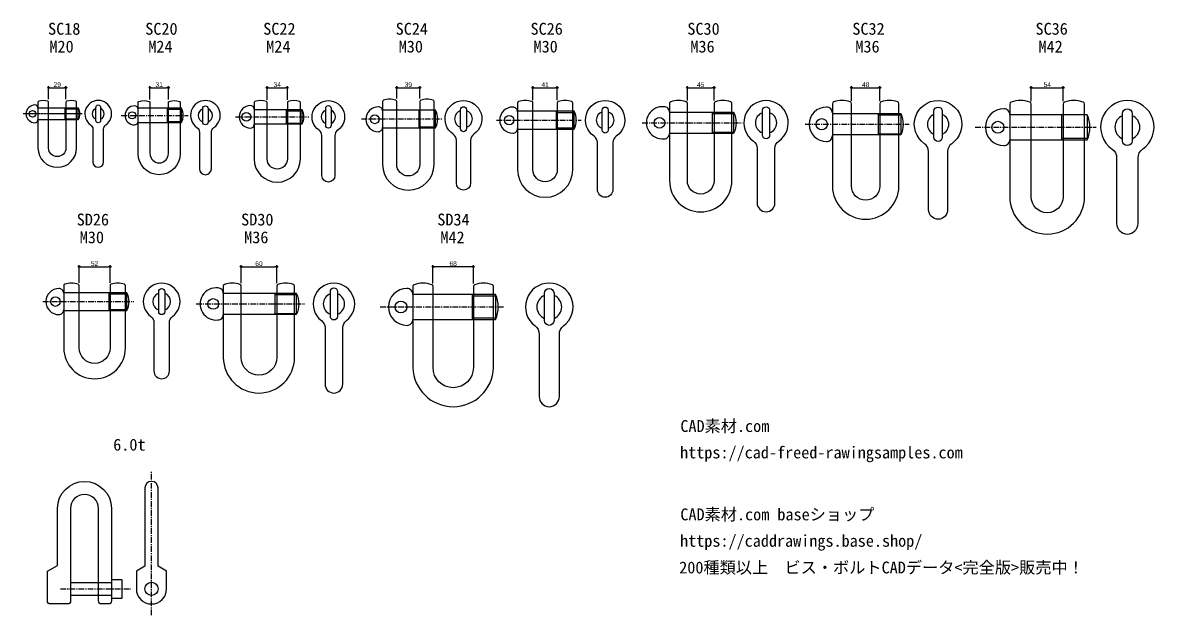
# Model space of a CAD drawing. Header units: millimetres. Extents: x 225 to 4590, y 55 to 1141.
# Drawn here: x 2680 to 4590, y 55 to 1054 of the extents above; entities that cross this region are included whole.
import ezdxf

# ---------------------------------------------------------------- set-up
doc = ezdxf.new("R2010")
doc.units = ezdxf.units.MM
doc.linetypes.add('CENTER', pattern=[50.8, 31.75, -6.35, 6.35, -6.35])
doc.layers.get('Defpoints').update_dxf_attribs({"color": 251})
doc.styles.get("Standard").update_dxf_attribs({"font": 'arial.ttf'})
doc.styles.add('ＭＳ ゴシック', font='MS Gothic.ttf')
doc.dimstyles.new('ISO-25', dxfattribs={"dimtxt": 8, "dimasz": 3, "dimexe": 2.5, "dimexo": 5, "dimgap": 1, "dimtad": 1, "dimtxsty": 'Standard', "dimblk": 'ORIGIN', "dimcen": 2.5, "dimadec": 0, "dimazin": 0, "dimtfac": 1, "dimtmove": 0, "dimatfit": 3, "dimfxl": 0, "dimarcsym": 0})

# ---------------------------------------------------------------- blocks, each defined once
blk = doc.blocks.new('_Origin')
at = {"color": 0, "linetype": 'ByBlock', "lineweight": -2}
blk.add_line((0, 0), (-1, 0), dxfattribs=at)
blk.add_circle((0, 0), 0.5, dxfattribs=at)
blk = doc.blocks.new('*D60')
at = {"color": 0, "lineweight": -2, "transparency": 16777216}
for p, q in [((2723.8, 924.5), (2723.8, 946.6)), ((2726.8, 944.1), (2749.8, 944.1)), ((2752.8, 924.5), (2752.8, 946.6))]:
    blk.add_line(p, q, dxfattribs=at)
at = {"layer": 'Defpoints', "color": 0, "transparency": 16777216}
for p in [(2752.8, 944.1), (2723.8, 919.5), (2752.8, 919.5)]:
    blk.add_point(p, dxfattribs=at)
at = {"color": 0, "lineweight": -2, "transparency": 16777216, "xscale": 3, "yscale": 3, "zscale": 3, "rotation": 180}
blk.add_blockref('_Origin', (2723.8, 944.1), dxfattribs=at)
at = {"color": 0, "lineweight": -2, "transparency": 16777216, "xscale": 3, "yscale": 3, "zscale": 3}
blk.add_blockref('_Origin', (2752.8, 944.1), dxfattribs=at)
at = {"color": 0, "transparency": 16777216, "insert": (2738.3, 949.2), "char_height": 8, "attachment_point": 5}
blk.add_mtext('29', dxfattribs=at)
blk = doc.blocks.new('*D61')
at = {"color": 0, "lineweight": -2, "transparency": 16777216}
for p, q in [((2894.5, 924.1), (2894.5, 946.6)), ((2897.5, 944.1), (2922.5, 944.1)), ((2925.5, 924.1), (2925.5, 946.6))]:
    blk.add_line(p, q, dxfattribs=at)
at = {"layer": 'Defpoints', "color": 0, "transparency": 16777216}
for p in [(2925.5, 944.1), (2894.5, 919.1), (2925.5, 919.1)]:
    blk.add_point(p, dxfattribs=at)
at = {"color": 0, "lineweight": -2, "transparency": 16777216, "xscale": 3, "yscale": 3, "zscale": 3, "rotation": 180}
blk.add_blockref('_Origin', (2894.5, 944.1), dxfattribs=at)
at = {"color": 0, "lineweight": -2, "transparency": 16777216, "xscale": 3, "yscale": 3, "zscale": 3}
blk.add_blockref('_Origin', (2925.5, 944.1), dxfattribs=at)
at = {"color": 0, "transparency": 16777216, "insert": (2910, 949.2), "char_height": 8, "attachment_point": 5}
blk.add_mtext('31', dxfattribs=at)
blk = doc.blocks.new('*D62')
at = {"color": 0, "lineweight": -2, "transparency": 16777216}
for p, q in [((3091.9, 923.9), (3091.9, 946.6)), ((3094.9, 944.1), (3122.9, 944.1)), ((3125.9, 923.9), (3125.9, 946.6))]:
    blk.add_line(p, q, dxfattribs=at)
at = {"layer": 'Defpoints', "color": 0, "transparency": 16777216}
for p in [(3125.9, 944.1), (3091.9, 918.9), (3125.9, 918.9)]:
    blk.add_point(p, dxfattribs=at)
at = {"color": 0, "lineweight": -2, "transparency": 16777216, "xscale": 3, "yscale": 3, "zscale": 3, "rotation": 180}
blk.add_blockref('_Origin', (3091.9, 944.1), dxfattribs=at)
at = {"color": 0, "lineweight": -2, "transparency": 16777216, "xscale": 3, "yscale": 3, "zscale": 3}
blk.add_blockref('_Origin', (3125.9, 944.1), dxfattribs=at)
at = {"color": 0, "transparency": 16777216, "insert": (3108.9, 949.2), "char_height": 8, "attachment_point": 5}
blk.add_mtext('34', dxfattribs=at)
blk = doc.blocks.new('*D63')
at = {"color": 0, "lineweight": -2, "transparency": 16777216}
for p, q in [((3310.2, 925.8), (3310.2, 946.6)), ((3313.2, 944.1), (3346.2, 944.1)), ((3349.2, 925.8), (3349.2, 946.6))]:
    blk.add_line(p, q, dxfattribs=at)
at = {"layer": 'Defpoints', "color": 0, "transparency": 16777216}
for p in [(3349.2, 944.1), (3310.2, 920.8), (3349.2, 920.8)]:
    blk.add_point(p, dxfattribs=at)
at = {"color": 0, "lineweight": -2, "transparency": 16777216, "xscale": 3, "yscale": 3, "zscale": 3, "rotation": 180}
blk.add_blockref('_Origin', (3310.2, 944.1), dxfattribs=at)
at = {"color": 0, "lineweight": -2, "transparency": 16777216, "xscale": 3, "yscale": 3, "zscale": 3}
blk.add_blockref('_Origin', (3349.2, 944.1), dxfattribs=at)
at = {"color": 0, "transparency": 16777216, "insert": (3329.7, 949.2), "char_height": 8, "attachment_point": 5}
blk.add_mtext('39', dxfattribs=at)
blk = doc.blocks.new('*D64')
at = {"color": 0, "lineweight": -2, "transparency": 16777216}
for p, q in [((3539.6, 923.1), (3539.6, 946.6)), ((3542.6, 944.1), (3577.6, 944.1)), ((3580.6, 923.1), (3580.6, 946.6))]:
    blk.add_line(p, q, dxfattribs=at)
at = {"layer": 'Defpoints', "color": 0, "transparency": 16777216}
for p in [(3580.6, 944.1), (3539.6, 918.1), (3580.6, 918.1)]:
    blk.add_point(p, dxfattribs=at)
at = {"color": 0, "lineweight": -2, "transparency": 16777216, "xscale": 3, "yscale": 3, "zscale": 3, "rotation": 180}
blk.add_blockref('_Origin', (3539.6, 944.1), dxfattribs=at)
at = {"color": 0, "lineweight": -2, "transparency": 16777216, "xscale": 3, "yscale": 3, "zscale": 3}
blk.add_blockref('_Origin', (3580.6, 944.1), dxfattribs=at)
at = {"color": 0, "transparency": 16777216, "insert": (3560.1, 949.1), "char_height": 8, "attachment_point": 5}
blk.add_mtext('41', dxfattribs=at)
blk = doc.blocks.new('*D65')
at = {"color": 0, "lineweight": -2, "transparency": 16777216}
for p, q in [((3799.7, 922.4), (3799.7, 946.6)), ((3802.7, 944.1), (3841.7, 944.1)), ((3844.7, 922.4), (3844.7, 946.6))]:
    blk.add_line(p, q, dxfattribs=at)
at = {"layer": 'Defpoints', "color": 0, "transparency": 16777216}
for p in [(3844.7, 944.1), (3799.7, 917.4), (3844.7, 917.4)]:
    blk.add_point(p, dxfattribs=at)
at = {"color": 0, "lineweight": -2, "transparency": 16777216, "xscale": 3, "yscale": 3, "zscale": 3, "rotation": 180}
blk.add_blockref('_Origin', (3799.7, 944.1), dxfattribs=at)
at = {"color": 0, "lineweight": -2, "transparency": 16777216, "xscale": 3, "yscale": 3, "zscale": 3}
blk.add_blockref('_Origin', (3844.7, 944.1), dxfattribs=at)
at = {"color": 0, "transparency": 16777216, "insert": (3822.2, 949.2), "char_height": 8, "attachment_point": 5}
blk.add_mtext('45', dxfattribs=at)
blk = doc.blocks.new('*D66')
at = {"color": 0, "lineweight": -2, "transparency": 16777216}
for p, q in [((4076.1, 922.1), (4076.1, 946.6)), ((4079.1, 944.1), (4121.1, 944.1)), ((4124.1, 922.1), (4124.1, 946.6))]:
    blk.add_line(p, q, dxfattribs=at)
at = {"layer": 'Defpoints', "color": 0, "transparency": 16777216}
for p in [(4124.1, 944.1), (4076.1, 917.1), (4124.1, 917.1)]:
    blk.add_point(p, dxfattribs=at)
at = {"color": 0, "lineweight": -2, "transparency": 16777216, "xscale": 3, "yscale": 3, "zscale": 3, "rotation": 180}
blk.add_blockref('_Origin', (4076.1, 944.1), dxfattribs=at)
at = {"color": 0, "lineweight": -2, "transparency": 16777216, "xscale": 3, "yscale": 3, "zscale": 3}
blk.add_blockref('_Origin', (4124.1, 944.1), dxfattribs=at)
at = {"color": 0, "transparency": 16777216, "insert": (4100.1, 949.2), "char_height": 8, "attachment_point": 5}
blk.add_mtext('48', dxfattribs=at)
blk = doc.blocks.new('*D67')
at = {"color": 0, "lineweight": -2, "transparency": 16777216}
for p, q in [((4378.9, 921.4), (4378.9, 946.6)), ((4381.9, 944.1), (4429.9, 944.1)), ((4432.9, 921.4), (4432.9, 946.6))]:
    blk.add_line(p, q, dxfattribs=at)
at = {"layer": 'Defpoints', "color": 0, "transparency": 16777216}
for p in [(4432.9, 944.1), (4378.9, 916.4), (4432.9, 916.4)]:
    blk.add_point(p, dxfattribs=at)
at = {"color": 0, "lineweight": -2, "transparency": 16777216, "xscale": 3, "yscale": 3, "zscale": 3, "rotation": 180}
blk.add_blockref('_Origin', (4378.9, 944.1), dxfattribs=at)
at = {"color": 0, "lineweight": -2, "transparency": 16777216, "xscale": 3, "yscale": 3, "zscale": 3}
blk.add_blockref('_Origin', (4432.9, 944.1), dxfattribs=at)
at = {"color": 0, "transparency": 16777216, "insert": (4405.9, 949.2), "char_height": 8, "attachment_point": 5}
blk.add_mtext('54', dxfattribs=at)
blk = doc.blocks.new('*D72')
at = {"color": 0, "lineweight": -2, "transparency": 16777216}
for p, q in [((2775.2, 615.4), (2775.2, 645.1)), ((2778.2, 642.6), (2824.2, 642.6)), ((2827.2, 615.4), (2827.2, 645.1))]:
    blk.add_line(p, q, dxfattribs=at)
at = {"layer": 'Defpoints', "color": 0, "transparency": 16777216}
for p in [(2827.2, 642.6), (2775.2, 610.4), (2827.2, 610.4)]:
    blk.add_point(p, dxfattribs=at)
at = {"color": 0, "lineweight": -2, "transparency": 16777216, "xscale": 3, "yscale": 3, "zscale": 3, "rotation": 180}
blk.add_blockref('_Origin', (2775.2, 642.6), dxfattribs=at)
at = {"color": 0, "lineweight": -2, "transparency": 16777216, "xscale": 3, "yscale": 3, "zscale": 3}
blk.add_blockref('_Origin', (2827.2, 642.6), dxfattribs=at)
at = {"color": 0, "transparency": 16777216, "insert": (2801.2, 647.7), "char_height": 8, "attachment_point": 5}
blk.add_mtext('52', dxfattribs=at)
blk = doc.blocks.new('*D73')
at = {"color": 0, "lineweight": -2, "transparency": 16777216}
for p, q in [((3048, 614.7), (3048, 645.1)), ((3051, 642.6), (3105, 642.6)), ((3108, 614.7), (3108, 645.1))]:
    blk.add_line(p, q, dxfattribs=at)
at = {"layer": 'Defpoints', "color": 0, "transparency": 16777216}
for p in [(3108, 642.6), (3048, 609.7), (3108, 609.7)]:
    blk.add_point(p, dxfattribs=at)
at = {"color": 0, "lineweight": -2, "transparency": 16777216, "xscale": 3, "yscale": 3, "zscale": 3, "rotation": 180}
blk.add_blockref('_Origin', (3048, 642.6), dxfattribs=at)
at = {"color": 0, "lineweight": -2, "transparency": 16777216, "xscale": 3, "yscale": 3, "zscale": 3}
blk.add_blockref('_Origin', (3108, 642.6), dxfattribs=at)
at = {"color": 0, "transparency": 16777216, "insert": (3078, 647.7), "char_height": 8, "attachment_point": 5}
blk.add_mtext('60', dxfattribs=at)
blk = doc.blocks.new('*D74')
at = {"color": 0, "lineweight": -2, "transparency": 16777216}
for p, q in [((3371.2, 614.3), (3371.2, 645.1)), ((3436.2, 642.6), (3374.2, 642.6)), ((3439.2, 614.3), (3439.2, 645.1))]:
    blk.add_line(p, q, dxfattribs=at)
at = {"layer": 'Defpoints', "color": 0, "transparency": 16777216}
for p in [(3371.2, 642.6), (3371.2, 609.3), (3439.2, 609.3)]:
    blk.add_point(p, dxfattribs=at)
at = {"color": 0, "lineweight": -2, "transparency": 16777216, "xscale": 3, "yscale": 3, "zscale": 3, "rotation": 180}
blk.add_blockref('_Origin', (3371.2, 642.6), dxfattribs=at)
at = {"color": 0, "lineweight": -2, "transparency": 16777216, "xscale": 3, "yscale": 3, "zscale": 3}
blk.add_blockref('_Origin', (3439.2, 642.6), dxfattribs=at)
at = {"color": 0, "transparency": 16777216, "insert": (3405.2, 647.7), "char_height": 8, "attachment_point": 5}
blk.add_mtext('68', dxfattribs=at)
blk = doc.blocks.new('シャックル（CAD素材.com）1')
at = {"color": 0, "linetype": 'ByBlock', "lineweight": -2}
for points in [[(-17, -45.7), (-17, -151, 1), (17, -151), (17, -45.7, -0.237224), (23.9, -32.1, 3.022039), (-23.9, -32.1, -0.237224)], [(-8, 23, -1), (8, 23), (8, -23, -1), (-8, -23)]]:
    blk.add_lwpolyline(points, format="xyb", close=True, dxfattribs=at)
for start, end in [(112.3927, 247.6073), (292.3927, 67.6073)]:
    blk.add_arc((0, 0), 21, start, end, dxfattribs=at)
blk = doc.blocks.new('シャックル（CAD素材.com）2')
at = {"color": 0, "linetype": 'CENTER', "lineweight": -2, "ltscale": 0.3}
blk.add_line((-55.1, 0), (154.3, 0), dxfattribs=at)
at = {"color": 0, "linetype": 'ByBlock', "lineweight": -2}
for points in [[(34, 34.5, 0.315946), (32, 37.4, 0.175113), (2, 37.4, 0.315946), (0, 34.5), (0, -102, 0.971018), (136, -102), (136, 34.5, 0.315946), (134, 37.4, 0.175113), (104, 37.4, 0.315946), (102, 34.5), (102, -102, -1), (34, -102), (34, 34.5)], [(0, -21), (139.5, -21, 0.214286), (139.5, 21), (0, 21, 0.414214), (-10, 31, 1), (-10, -31, 0.414214), (0, -21)]]:
    blk.add_lwpolyline(points, format="xyb", dxfattribs=at)
for points in [[(100, 21), (100, -21)], [(139.5, 21), (139.5, -21)], [(100, 18.6), (140.5, 18.6)], [(100, -18.5), (140.5, -18.5)]]:
    blk.add_lwpolyline(points, dxfattribs=at)
blk.add_circle((-20, 0), 10, dxfattribs=at)
blk = doc.blocks.new('シャックル（CAD素材.com）3')
at = {"color": 0, "linetype": 'ByBlock', "lineweight": -2}
blk.add_lwpolyline([(15, -40, -0.236068), (21, -28, 3), (-21, -28, -0.236068), (-15, -40), (-15, -135, 1), (15, -135), (15, -40)], format="xyb", dxfattribs=at)
blk.add_lwpolyline([(-6, 21, -1), (6, 21), (6, -21, -1), (-6, -21)], format="xyb", close=True, dxfattribs=at)
for start, end in [(109.4712, 250.5288), (289.4712, 70.5288)]:
    blk.add_arc((0, 0), 18, start, end, dxfattribs=at)
blk = doc.blocks.new('シャックル（CAD素材.com）4')
at = {"color": 0, "linetype": 'CENTER', "lineweight": -2, "ltscale": 0.3}
blk.add_line((-45.9, 0), (137.3, 0), dxfattribs=at)
at = {"color": 0, "linetype": 'ByBlock', "lineweight": -2}
for points in [[(0, 18, 0.414214), (-9, 27, 1.111111), (-9, -27, 0.414214), (0, -18)], [(0, 18), (123, 18, -0.222222), (123, -18), (0, -18)]]:
    blk.add_lwpolyline(points, format="xyb", dxfattribs=at)
blk.add_lwpolyline([(0, 29.9), (0, -90, 1), (120, -90), (120, 29.9, 0.317837), (118, 32.8, 0.171573), (92, 32.8, 0.317837), (90, 29.9), (90, -90, -1), (30, -90), (30, 29.9, 0.317837), (28, 32.8, 0.171573), (2, 32.8, 0.317837)], format="xyb", close=True, dxfattribs=at)
for points in [[(87, 18), (87, -18)], [(87, 15.8), (123.9, 15.8)], [(123, 18), (123, -18)], [(87, -15.9), (123.9, -15.9)]]:
    blk.add_lwpolyline(points, dxfattribs=at)
blk.add_circle((-17, 0), 9, dxfattribs=at)
blk = doc.blocks.new('シャックル（CAD素材.com）5')
at = {"color": 0, "linetype": 'ByBlock', "lineweight": -2}
for points in [[(-13, -35.5), (-13, -117, 1), (13, -117), (13, -35.5, -0.239057), (18.3, -25, 3.057557), (-18.3, -25, -0.239057)], [(-5, 17, -1), (5, 17), (5, -17, -1), (-5, -17)]]:
    blk.add_lwpolyline(points, format="xyb", close=True, dxfattribs=at)
for start, end in [(109.4712, 250.5288), (289.4712, 70.5288)]:
    blk.add_arc((0, 0), 15, start, end, dxfattribs=at)
blk = doc.blocks.new('シャックル（CAD素材.com）6')
at = {"color": 0, "linetype": 'CENTER', "lineweight": -2, "ltscale": 0.3}
blk.add_line((-35.2, 0), (118.2, 0), dxfattribs=at)
at = {"color": 0, "linetype": 'ByBlock', "lineweight": -2}
for p, q in [((76, 13.1), (107.4, 13.1)), ((106.5, -15), (106.5, 15)), ((76, -13.1), (107.4, -13.1))]:
    blk.add_line(p, q, dxfattribs=at)
for points in [[(0, 14, 0.414214), (-8, 22, 1), (-8, -22, 0.414214), (0, -14)], [(0, -15), (106.5, -15, 0.233333), (106.5, 15), (0, 15)]]:
    blk.add_lwpolyline(points, format="xyb", dxfattribs=at)
blk.add_lwpolyline([(0, 26.6), (0, -78, 1), (104, -78), (104, 26.6, 0.317837), (102.3, 29.1, 0.171573), (79.7, 29.1, 0.317837), (78, 26.6), (78, -78, -1), (26, -78), (26, 26.6, 0.317837), (24.3, 29.1, 0.171573), (1.7, 29.1, 0.317837)], format="xyb", close=True, dxfattribs=at)
blk.add_lwpolyline([(76, 15), (76, -15)], dxfattribs=at)
blk.add_circle((-14, 0), 8, dxfattribs=at)
blk = doc.blocks.new('シャックル（CAD素材.com）15')
at = {"color": 0, "linetype": 'ByBlock', "lineweight": -2}
for points in [[(-18, -162, 1), (18, -162), (18, -51.7, -0.245393), (25.7, -36.9, 3.186141), (-25.7, -36.9, -0.245393), (-18, -51.7)], [(-8, 23, -1), (8, 23), (8, -23, -1), (-8, -23)]]:
    blk.add_lwpolyline(points, format="xyb", close=True, dxfattribs=at)
for start, end in [(112.3927, 247.6073), (292.3927, 67.6073)]:
    blk.add_arc((0, 0), 21, start, end, dxfattribs=at)
blk = doc.blocks.new('シャックル（CAD素材.com）16')
at = {"color": 0, "linetype": 'CENTER', "lineweight": -2, "ltscale": 0.3}
blk.add_line((-58.1, 0), (145.3, 0), dxfattribs=at)
at = {"color": 0, "linetype": 'ByBlock', "lineweight": -2}
blk.add_lwpolyline([(0, 38.9), (0, -117, 1), (126, -117), (126, 38.9, 0.317837), (123.6, 42.3, 0.171573), (92.4, 42.3, 0.317837), (90, 38.9), (90, -117, -1), (36, -117), (36, 38.9, 0.317837), (33.6, 42.3, 0.171573), (2.4, 42.3, 0.317837)], format="xyb", close=True, dxfattribs=at)
blk.add_lwpolyline([(0, -21), (130.5, -21, 0.214286), (130.5, 21), (0, 21, 0.414214), (-10, 31, 1), (-10, -31, 0.414214), (0, -21)], format="xyb", dxfattribs=at)
for points in [[(87, 21), (87, -21)], [(130.5, 21), (130.5, -21)], [(87, -18.5), (131.5, -18.5)]]:
    blk.add_lwpolyline(points, dxfattribs=at)
blk.add_circle((-20, 0), 10, dxfattribs=at)
blk = doc.blocks.new('シャックル（CAD素材.com）17')
at = {"color": 0, "linetype": 'ByBlock', "lineweight": -2}
for points in [[(16, -144, -1), (-16, -144), (-16, -46, 0.245393), (-22.9, -32.8, -3.186141), (22.9, -32.8, 0.245393), (16, -46)], [(-7, 22, -1), (7, 22), (7, -22, -1), (-7, -22)]]:
    blk.add_lwpolyline(points, format="xyb", close=True, dxfattribs=at)
for start, end in [(112.8854, 247.1146), (292.8854, 67.1146)]:
    blk.add_arc((0, 0), 18, start, end, dxfattribs=at)
blk = doc.blocks.new('シャックル（CAD素材.com）18')
at = {"color": 0, "linetype": 'CENTER', "lineweight": -2, "ltscale": 0.3}
blk.add_line((-45.9, 0), (129.3, 0), dxfattribs=at)
at = {"color": 0, "linetype": 'ByBlock', "lineweight": -2}
blk.add_lwpolyline([(0, 34.6), (0, -104, 1), (112, -104), (112, 34.6, 0.317837), (109.9, 37.6, 0.171573), (82.1, 37.6, 0.317837), (80, 34.6), (80, -104, -1), (32, -104), (32, 34.6, 0.317837), (29.9, 37.6, 0.171573), (2.1, 37.6, 0.317837)], format="xyb", close=True, dxfattribs=at)
for points in [[(0, 19, 0.414214), (-10, 29, 1), (-10, -29, 0.414214), (0, -19)], [(0, 18), (115, 18, -0.222222), (115, -18), (0, -18)]]:
    blk.add_lwpolyline(points, format="xyb", dxfattribs=at)
for points in [[(77, 18), (77, -18)], [(77, 15.8), (115.9, 15.8)], [(115, 18), (115, -18)], [(77, -15.9), (115.9, -15.9)]]:
    blk.add_lwpolyline(points, dxfattribs=at)
blk.add_circle((-18, 0), 9.5, dxfattribs=at)
blk = doc.blocks.new('シャックル（CAD素材.com）19')
at = {"color": 0, "linetype": 'ByBlock', "lineweight": -2}
for points in [[(-15, -135, 1), (15, -135), (15, -43.1, -0.245393), (21.4, -30.8, 3.186141), (-21.4, -30.8, -0.245393), (-15, -43.1)], [(-6, 21, -1), (6, 21), (6, -21, -1), (-6, -21)]]:
    blk.add_lwpolyline(points, format="xyb", close=True, dxfattribs=at)
for start, end in [(109.4712, 250.5288), (289.4712, 70.5288)]:
    blk.add_arc((0, 0), 18, start, end, dxfattribs=at)
blk = doc.blocks.new('シャックル（CAD素材.com）20')
at = {"color": 0, "linetype": 'CENTER', "lineweight": -2, "ltscale": 0.3}
blk.add_line((-45.9, 0), (122.3, 0), dxfattribs=at)
at = {"color": 0, "linetype": 'ByBlock', "lineweight": -2}
for points in [[(0, 18, 0.414214), (-9, 27, 1.111111), (-9, -27, 0.414214), (0, -18)], [(0, 18), (108, 18, -0.222222), (108, -18), (0, -18)]]:
    blk.add_lwpolyline(points, format="xyb", dxfattribs=at)
blk.add_lwpolyline([(0, 32.4), (0, -97.5, 1), (105, -97.5), (105, 32.4, 0.317837), (103, 35.3, 0.171573), (77, 35.3, 0.317837), (75, 32.4), (75, -97.5, -1), (30, -97.5), (30, 32.4, 0.317837), (28, 35.3, 0.171573), (2, 35.3, 0.317837)], format="xyb", close=True, dxfattribs=at)
for points in [[(72, 18), (72, -18)], [(72, 15.8), (108.9, 15.8)], [(108, 18), (108, -18)], [(72, -15.9), (108.9, -15.9)]]:
    blk.add_lwpolyline(points, dxfattribs=at)
blk.add_circle((-17, 0), 9, dxfattribs=at)
blk = doc.blocks.new('シャックル（CAD素材.com）21')
at = {"color": 0, "linetype": 'ByBlock', "lineweight": -2}
for points in [[(13, -117, -1), (-13, -117), (-13, -37.9, 0.247394), (-18.7, -27.2, -3.228744), (18.7, -27.2, 0.247394), (13, -37.9)], [(-5, 17, -1), (5, 17), (5, -17, -1), (-5, -17)]]:
    blk.add_lwpolyline(points, format="xyb", close=True, dxfattribs=at)
for start, end in [(109.4712, 250.5288), (289.4712, 70.5288)]:
    blk.add_arc((0, 0), 15, start, end, dxfattribs=at)
blk = doc.blocks.new('シャックル（CAD素材.com）22')
at = {"color": 0, "linetype": 'CENTER', "lineweight": -2, "ltscale": 0.3}
blk.add_line((-35.2, 0), (107.2, 0), dxfattribs=at)
at = {"color": 0, "linetype": 'ByBlock', "lineweight": -2}
for p, q in [((65, 13.1), (96.4, 13.1)), ((95.5, -15), (95.5, 15)), ((65, -13.1), (96.4, -13.1))]:
    blk.add_line(p, q, dxfattribs=at)
for points in [[(0, 14, 0.414214), (-8, 22, 1), (-8, -22, 0.414214), (0, -14)], [(0, -15), (95.5, -15, 0.233333), (95.5, 15), (0, 15)]]:
    blk.add_lwpolyline(points, format="xyb", dxfattribs=at)
blk.add_lwpolyline([(0, 28.6), (0, -83.5, 1), (93, -83.5), (93, 28.6, 0.317837), (91.3, 31.1, 0.171573), (68.7, 31.1, 0.317837), (67, 28.6), (67, -83.5, -1), (26, -83.5), (26, 28.6, 0.317837), (24.3, 31.1, 0.171573), (1.7, 31.1, 0.317837)], format="xyb", close=True, dxfattribs=at)
blk.add_lwpolyline([(65, 15), (65, -15)], dxfattribs=at)
blk.add_circle((-14, 0), 8, dxfattribs=at)
blk = doc.blocks.new('シャックル（CAD素材.com）23')
at = {"color": 0, "linetype": 'ByBlock', "lineweight": -2}
for points in [[(12, -108, -1), (-12, -108), (-12, -35.7, 0.249665), (-17.3, -25.7, -3.278297), (17.3, -25.7, 0.249665), (12, -35.7)], [(-5, 15.5, -1), (5, 15.5), (5, -16.5, -1), (-5, -16.5)]]:
    blk.add_lwpolyline(points, format="xyb", close=True, dxfattribs=at)
for start, end in [(109.4712, 250.5288), (289.4712, 70.5288)]:
    blk.add_arc((0, 0), 15, start, end, dxfattribs=at)
blk = doc.blocks.new('シャックル（CAD素材.com）24')
at = {"color": 0, "linetype": 'CENTER', "lineweight": -2, "ltscale": 0.3}
blk.add_line((-35.2, 0), (101.2, 0), dxfattribs=at)
at = {"color": 0, "linetype": 'ByBlock', "lineweight": -2}
for p, q in [((89.5, -15), (89.5, 15)), ((61, -13.1), (90.4, -13.1))]:
    blk.add_line(p, q, dxfattribs=at)
for points in [[(0, 13.5, 0.414214), (-7, 20.5, 1), (-7, -21.5, 0.414214), (0, -14.5)], [(0, -15), (89.5, -15, 0.233333), (89.5, 15), (0, 15)]]:
    blk.add_lwpolyline(points, format="xyb", dxfattribs=at)
blk.add_lwpolyline([(0, 29.3), (0, -76.5, 1), (87, -76.5), (87, 29.3, 0.317837), (85.4, 31.6, 0.171573), (64.6, 31.6, 0.317837), (63, 29.3), (63, -76.5, -1), (24, -76.5), (24, 29.3, 0.317837), (22.4, 31.6, 0.171573), (1.6, 31.6, 0.317837)], format="xyb", close=True, dxfattribs=at)
blk.add_lwpolyline([(61, 15), (61, -15)], dxfattribs=at)
blk.add_circle((-13, -0.5), 7.5, dxfattribs=at)
blk = doc.blocks.new('シャックル（CAD素材.com）25')
at = {"color": 0, "linetype": 'ByBlock', "lineweight": -2}
blk.add_lwpolyline([(11, -99, -1), (-11, -99), (-11, -31.6, 0.245393), (-15.7, -22.6, -3.186141), (15.7, -22.6, 0.245393), (11, -31.6)], format="xyb", close=True, dxfattribs=at)
blk.add_lwpolyline([(-4.5, 14.5, -1), (4.5, 14.5), (4.5, -14.5, -1), (-4.5, -14.5), (-4.5, 14.5)], format="xyb", dxfattribs=at)
for start, end in [(112.0243, 247.9757), (292.0243, 67.9757)]:
    blk.add_arc((0, 0), 12, start, end, dxfattribs=at)
blk = doc.blocks.new('シャックル（CAD素材.com）26')
at = {"color": 0, "linetype": 'CENTER', "lineweight": -2, "ltscale": 0.3}
blk.add_line((-31.6, 0), (92.2, 0), dxfattribs=at)
at = {"color": 0, "linetype": 'ByBlock', "lineweight": -2}
for p, q in [((54, 10.4), (81.8, 10.4)), ((81, -12), (81, 12)), ((54, -10.4), (81.8, -10.4))]:
    blk.add_line(p, q, dxfattribs=at)
blk.add_lwpolyline([(0, 23.9), (0, -71, 1), (78, -71), (78, 23.9, 0.316373), (76.7, 25.8, 0.174313), (57.3, 25.8, 0.316373), (56, 23.9), (56, -71, -1), (22, -71), (22, 23.9, 0.316373), (20.7, 25.8, 0.174313), (1.3, 25.8, 0.316373)], format="xyb", close=True, dxfattribs=at)
for points in [[(0, 13, 0.414214), (-6, 19, 1), (-6, -19, 0.414214), (0, -13)], [(0, -12), (81, -12, 0.25), (81, 12), (0, 12)]]:
    blk.add_lwpolyline(points, format="xyb", dxfattribs=at)
blk.add_lwpolyline([(54, 12), (54, -12)], dxfattribs=at)
blk.add_circle((-13, 0), 7.5, dxfattribs=at)
blk = doc.blocks.new('シャックル（CAD素材.com）27')
at = {"color": 0, "linetype": 'ByBlock', "lineweight": -2}
for points in [[(10, -90), (10, -28.7, -0.245393), (14.3, -20.5, 3.186141), (-14.3, -20.5, -0.245393), (-10, -28.7), (-10, -90, 1)], [(-4.5, 11.5, -1), (4.5, 11.5), (4.5, -11.5, -1), (-4.5, -11.5)]]:
    blk.add_lwpolyline(points, format="xyb", close=True, dxfattribs=at)
for start, end in [(112.0243, 247.9757), (292.0243, 67.9757)]:
    blk.add_arc((0, 0), 12, start, end, dxfattribs=at)
blk = doc.blocks.new('シャックル（CAD素材.com）28')
at = {"color": 0, "linetype": 'CENTER', "lineweight": -2, "ltscale": 0.3}
blk.add_line((-28.6, 0), (84.2, 0), dxfattribs=at)
at = {"color": 0, "linetype": 'ByBlock', "lineweight": -2}
for p, q in [((49, 10.4), (73.8, 10.4)), ((73, -12), (73, 12)), ((49, -10.4), (73.8, -10.4))]:
    blk.add_line(p, q, dxfattribs=at)
blk.add_lwpolyline([(51, -64.5), (51, 21.6, -0.317837), (52.3, 23.5, -0.171573), (69.7, 23.5, -0.317837), (71, 21.6), (71, -64.5, -1), (0, -64.5), (0, 21.6, -0.317837), (1.3, 23.5, -0.171573), (18.7, 23.5, -0.317837), (20, 21.6), (20, -64.5, 1)], format="xyb", close=True, dxfattribs=at)
for points in [[(0, 10, 0.414214), (-6, 16, 1), (-6, -16, 0.414214), (0, -10)], [(0, -12), (73, -12, 0.25), (73, 12), (0, 12)]]:
    blk.add_lwpolyline(points, format="xyb", dxfattribs=at)
blk.add_lwpolyline([(49, 12), (49, -12)], dxfattribs=at)
blk.add_circle((-10, 0), 6, dxfattribs=at)
blk = doc.blocks.new('シャックル（CAD素材.com）29')
at = {"color": 0, "linetype": 'ByBlock', "lineweight": -2}
for points in [[(9, -81), (9, -25.9, -0.245393), (12.9, -18.5, 3.186141), (-12.9, -18.5, -0.245393), (-9, -25.9), (-9, -81, 1)], [(-4, 11, -1), (4, 11), (4, -11, -1), (-4, -11)]]:
    blk.add_lwpolyline(points, format="xyb", close=True, dxfattribs=at)
for start, end in [(113.5782, 246.4218), (293.5782, 66.4218)]:
    blk.add_arc((0, 0), 10, start, end, dxfattribs=at)
blk = doc.blocks.new('シャックル（CAD素材.com）30')
at = {"color": 0, "linetype": 'ByBlock', "lineweight": -2}
for p, q in [((45, 8.6), (68.5, 8.6)), ((68, -10), (68, 10)), ((45, -8.6), (68.5, -8.6))]:
    blk.add_line(p, q, dxfattribs=at)
blk.add_lwpolyline([(18, -57.5), (18, 19.5, 0.317837), (16.8, 21.2, 0.171573), (1.2, 21.2, 0.317837), (0, 19.5), (0, -57.5, 1), (65, -57.5), (65, 19.5, 0.317837), (63.8, 21.2, 0.171573), (48.2, 21.2, 0.317837), (47, 19.5), (47, -57.5, -1)], format="xyb", close=True, dxfattribs=at)
at = {"color": 0, "linetype": 'CENTER', "lineweight": -2, "ltscale": 0.1}
blk.add_lwpolyline([(74.5, 0), (-25.8, 0)], dxfattribs=at)
at = {"color": 0, "linetype": 'ByBlock', "lineweight": -2}
for points in [[(0, 10, 0.414214), (-5, 15, 1), (-5, -15, 0.414214), (0, -10)], [(0, 10), (68, 10, -0.2), (68, -10), (0, -10)]]:
    blk.add_lwpolyline(points, format="xyb", dxfattribs=at)
blk.add_lwpolyline([(45, 10), (45, -10)], dxfattribs=at)
blk.add_circle((-9, 0), 5.5, dxfattribs=at)
blk = doc.blocks.new('ワンタッチシャックル（CAD素材.com）1')
at = {"color": 0, "linetype": 'CENTER', "lineweight": -2, "ltscale": 0.3}
blk.add_lwpolyline([(0, -44.6), (0, 199.2)], dxfattribs=at)
at = {"color": 0, "linetype": 'ByBlock', "lineweight": -2}
blk.add_lwpolyline([(25.5, 0), (25.5, 29.5), (11, 38), (11, 170, 1), (-11, 170), (-11, 38), (-25.5, 29.5), (-25.5, 0, 1)], format="xyb", close=True, dxfattribs=at)
blk.add_circle((0, 0), 11, dxfattribs=at)
blk = doc.blocks.new('ワンタッチシャックル（CAD素材.com）2')
at = {"color": 0, "linetype": 'ByBlock', "lineweight": -2}
blk.add_lwpolyline([(0, 135.7), (0, -20.2, -0.414214), (-5, -25.2), (-17, -25.2, -0.414214), (-22, -20.2), (-22, 135.7, 1), (-69, 135.7), (-69, -20.2, -0.414214), (-74, -25.2), (-103, -25.2, -0.414214), (-108, -20.2), (-108, 29.8), (-91, 39.8), (-91, 135.7, -1)], format="xyb", close=True, dxfattribs=at)
at = {"color": 0, "linetype": 'CENTER', "lineweight": -2, "ltscale": 0.3}
blk.add_lwpolyline([(-85.9, 0), (32.8, 0)], dxfattribs=at)
at = {"color": 0, "linetype": 'ByBlock', "lineweight": -2}
for points in [[(-69, 11.2), (0, 11.2)], [(0, 16.2), (17.5, 16.2), (17.5, -16.2), (0, -16.2)], [(0, -10.8), (-69, -10.8)]]:
    blk.add_lwpolyline(points, dxfattribs=at)

msp = doc.modelspace()

# ---------------------------------------------------------------- block references
for name, p in [('シャックル（CAD素材.com）30', (2705.771, 899.988)), ('シャックル（CAD素材.com）29', (2807.339, 899.988)), ('シャックル（CAD素材.com）28', (2874.465, 897.488)), ('シャックル（CAD素材.com）27', (2987.868, 897.488)), ('シャックル（CAD素材.com）26', (3069.917, 894.988)), ('シャックル（CAD素材.com）25', (3194.956, 894.988)), ('シャックル（CAD素材.com）24', (3286.162, 891.488)), ('シャックル（CAD素材.com）23', (3422.606, 891.488)), ('シャックル（CAD素材.com）22', (3513.601, 889.488)), ('シャックル（CAD素材.com）21', (3661.266, 889.488)), ('シャックル（CAD素材.com）20', (3769.683, 884.988)), ('シャックル（CAD素材.com）19', (3932.29, 884.988)), ('シャックル（CAD素材.com）18', (4044.106, 882.488)), ('シャックル（CAD素材.com）17', (4222.113, 882.488)), ('シャックル（CAD素材.com）16', (4342.901, 877.488)), ('シャックル（CAD素材.com）15', (4540.903, 877.488)), ('シャックル（CAD素材.com）6', (2749.16, 583.764)), ('シャックル（CAD素材.com）5', (2914.222, 583.764)), ('シャックル（CAD素材.com）4', (3018.014, 579.764)), ('シャックル（CAD素材.com）3', (3204.316, 579.764)), ('シャックル（CAD素材.com）2', (3337.249, 574.764)), ('シャックル（CAD素材.com）1', (3567.087, 574.764)), ('ワンタッチシャックル（CAD素材.com）1', (2897.002, 99.88)), ('ワンタッチシャックル（CAD素材.com）2', (2829.699, 99.63))]:
    msp.add_blockref(name, p)

# ---------------------------------------------------------------- texts
at = {"color": 3, "style": 'ＭＳ ゴシック'}
for s, p in [('SC18', (2722.837, 1033.311)), ('SC20', (2886.536, 1033.311)), ('SC22', (3085.255, 1033.311)), ('SC24', (3308.391, 1033.311)), ('SC26', (3535.504, 1033.311)), ('SC30', (3799.733, 1033.311)), ('SC32', (4077.656, 1033.311)), ('SC36', (4386.182, 1033.311)), ('M20', (2725.087, 1003.389)), ('M24', (2891.641, 1003.389)), ('M24', (3090.36, 1003.389)), ('M30', (3313.496, 1003.389)), ('M30', (3540.609, 1003.389)), ('M36', (3804.838, 1003.389)), ('M36', (4082.761, 1003.389)), ('M42', (4391.287, 1003.389)), ('SD26', (2771.063, 711.987)), ('SD30', (3048.065, 711.987)), ('SD34', (3378.529, 711.987)), ('M30', (2776.168, 682.064)), ('M36', (3053.17, 682.064)), ('M42', (3383.635, 682.064)), ('6.0t', (2832.551, 332.746))]:
    msp.add_text(s, height=20, dxfattribs=at).set_placement(p)
at = {"style": 'ＭＳ ゴシック'}
for s, p in [('CAD素材.com', (3787.964, 364.117)), ('https://cad-freed-rawingsamples.com', (3787.444, 319.65))]:
    msp.add_text(s, height=20, dxfattribs=at).set_placement(p)
at = {"color": 6, "style": 'ＭＳ ゴシック'}
for s, p in [('CAD素材.com baseショップ', (3787.964, 215.27)), ('https://caddrawings.base.shop/', (3787.444, 170.803)), ('200種類以上\u3000ビス・ボルトCADデータ<完全版>販売中！', (3786.016, 125.816))]:
    msp.add_text(s, height=20, dxfattribs=at).set_placement(p)

# ---------------------------------------------------------------- dimensions: what is measured, and where the dimension line sits
at = {"color": 3}
for base, p1, p2, picture, middle in [((2752.771, 944.125), (2723.771, 919.453), (2752.771, 919.453), '*D60', (2738.271, 949.209)), ((2925.465, 944.125), (2894.465, 919.116), (2925.465, 919.116), '*D61', (2909.965, 949.212)), ((3125.917, 944.125), (3091.917, 918.907), (3125.917, 918.907), '*D62', (3108.917, 949.212)), ((3349.162, 944.125), (3310.162, 920.835), (3349.162, 920.835), '*D63', (3329.662, 949.212)), ((3580.601, 944.125), (3539.601, 918.104), (3580.601, 918.104), '*D64', (3560.101, 949.141)), ((3844.683, 944.125), (3799.683, 917.429), (3844.683, 917.429), '*D65', (3822.183, 949.193)), ((4124.106, 944.125), (4076.106, 917.092), (4124.106, 917.092), '*D66', (4100.106, 949.209)), ((4432.901, 944.125), (4378.901, 916.417), (4432.901, 916.417), '*D67', (4405.901, 949.193)), ((2827.16, 642.617), (2775.16, 610.379), (2827.16, 610.379), '*D72', (2801.16, 647.701)), ((3108.014, 642.617), (3048.014, 609.705), (3108.014, 609.705), '*D73', (3078.014, 647.701)), ((3371.249, 642.617), (3439.249, 609.312), (3371.249, 609.312), '*D74', (3405.249, 647.701))]:
    dim = msp.add_linear_dim(base=base, p1=p1, p2=p2, dimstyle='ISO-25', dxfattribs=at)
    dim.commit()
    dim.dimension.update_dxf_attribs({"geometry": picture, "text_midpoint": middle})

doc.saveas('drawing.dxf')
